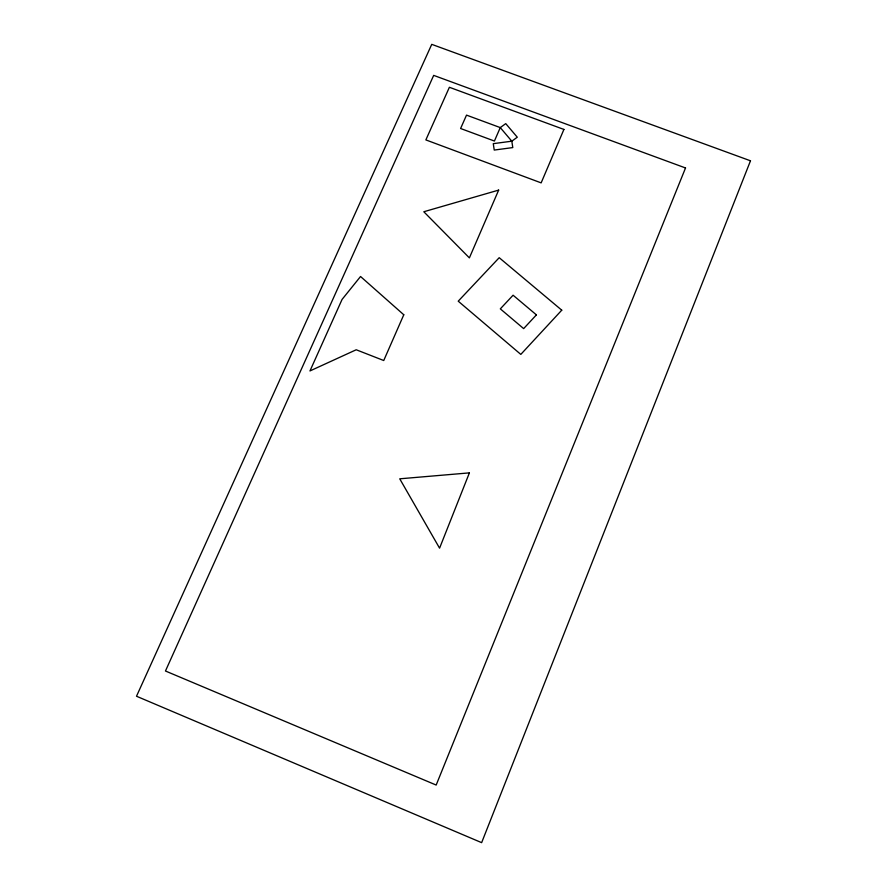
<?xml version="1.0" encoding="UTF-8"?>
<svg xmlns="http://www.w3.org/2000/svg" width="887" height="887" viewBox="0 0 887 887"><rect width="100%" height="100%" fill="white"/><g stroke="black" fill="none" stroke-linecap="round" stroke-linejoin="round"><path stroke-width="1.33" d="M750.491 160.802L481.641 842.65L136.509 696.24L431.747 44.35L750.491 160.802M469.4 472.871L439.575 548.177L399.738 478.814L469.4 472.871M685.529 167.965L436.171 785.05L165.459 671.004L433.688 75.384L685.529 167.965M563.91 129.435L541.148 182.877L425.86 139.913L449.387 87.281L563.91 129.435M498.66 190.106L469.378 257.884L423.809 211.749L498.66 190.106M500.268 127.595L494.414 141.044L460.597 128.504L466.518 115.122L500.268 127.595L511.81 141.188L512.797 147.586L494.236 150.058L493.272 143.661L511.81 141.188L517.287 137.208L505.745 123.626L500.268 127.595M403.785 314.774L383.738 360.521L356.219 349.766L309.962 370.943L342.049 299.462L360.543 276.5L403.785 314.774M561.759 310.173L520.813 354.401L458.224 301.181L499.204 257.696L561.759 310.173M536.413 314.874L523.652 328.611L500.323 308.864L513.085 295.216L536.413 314.874"/></g></svg>
